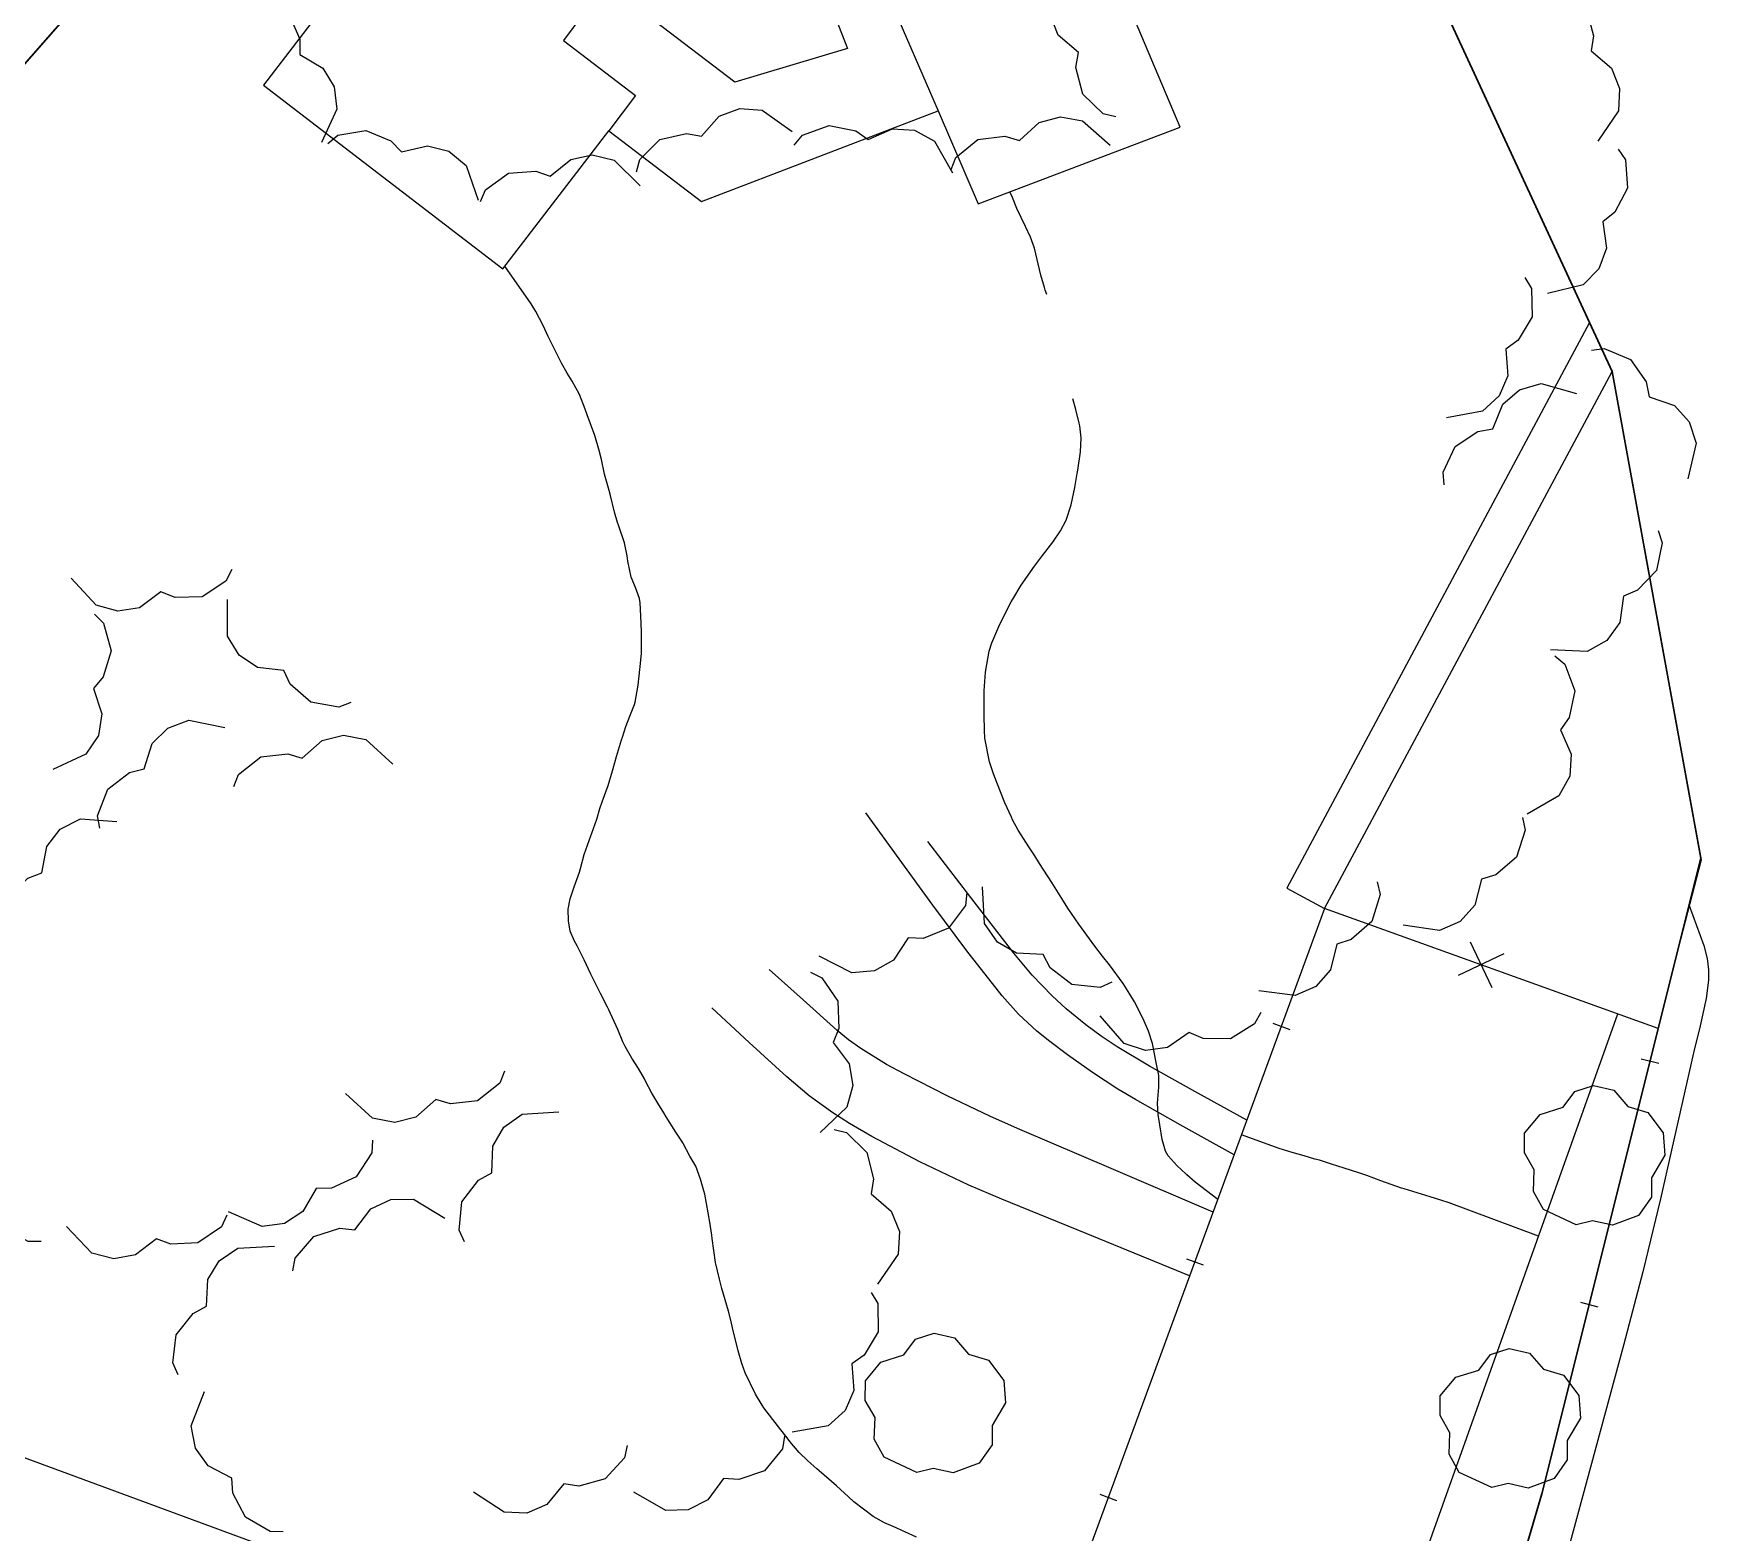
# Model space of a CAD drawing. Extents: x 483350 to 484165, y 4631134 to 4631561.
# Drawn here: x 483857.84 to 483904.56, y 4631340.01 to 4631381.84 of the extents above; entities that cross this region are included whole.
import ezdxf

# ---------------------------------------------------------------- set-up
doc = ezdxf.new("R2010")
doc.units = 0
doc.header["$MEASUREMENT"] = 0
doc.layers.add('1000_corbes', color=35, linetype='Continuous', plot=False)
doc.layers.add('1000_corbes mestres', color=37, linetype='Continuous', plot=False)
doc.layers.add('_POUM POLIGON', color=5, linetype='Continuous', lineweight=30)
for name, color, linetype in [('edificació', 252, 'Continuous'), ('illes', 252, 'Continuous'), ('parcel.les', 252, 'Continuous'), ('topo', 252, 'Continuous'), ('voreres', 252, 'Continuous')]:
    doc.layers.add(name, color=color, linetype=linetype)
doc.layers.add('vegetació_ boscos', color=7, linetype='Continuous', true_color=0x8bb078)
doc.layers.add('vegetació_arbres', color=7, linetype='Continuous', true_color=0x8bb078)

msp = doc.modelspace()

# ---------------------------------------------------------------- linework, layer by layer
at = {"layer": '1000_corbes', "flags": 128}
for points in [[(483874.328, 4631367.629), (483874.156, 4631368.12), (483874.131, 4631368.194), (483874.046, 4631368.483), (483873.922, 4631368.99), (483873.88, 4631369.152), (483873.771, 4631369.54), (483873.684, 4631369.958), (483873.622, 4631370.202), (483873.498, 4631370.623), (483873.285, 4631371.2), (483873.231, 4631371.359), (483873.068, 4631371.766), (483872.862, 4631372.135), (483872.723, 4631372.363), (483872.566, 4631372.644), (483872.303, 4631373.164), (483872.195, 4631373.387), (483872.057, 4631373.695), (483871.85, 4631374.08), (483871.718, 4631374.296), (483870.99, 4631375.349)], [(483874.328, 4631367.629), (483874.156, 4631368.12), (483874.131, 4631368.194), (483874.046, 4631368.483), (483873.922, 4631368.99), (483873.88, 4631369.152), (483873.771, 4631369.54), (483873.684, 4631369.958), (483873.622, 4631370.202), (483873.498, 4631370.623), (483873.285, 4631371.2), (483873.231, 4631371.359), (483873.068, 4631371.766), (483872.862, 4631372.135), (483872.723, 4631372.363), (483872.566, 4631372.644), (483872.303, 4631373.164), (483872.195, 4631373.387), (483872.057, 4631373.695), (483871.85, 4631374.08), (483871.718, 4631374.296), (483870.99, 4631375.349)], [(483882.47, 4631339.887), (483881.815, 4631340.179), (483881.578, 4631340.289), (483881.259, 4631340.464), (483880.719, 4631340.872), (483880.57, 4631341.008), (483880.234, 4631341.314), (483879.759, 4631341.731), (483879.689, 4631341.791), (483879.437, 4631342.018), (483879.197, 4631342.251), (483878.94, 4631342.557), (483878.893, 4631342.618), (483878.621, 4631342.962), (483878.214, 4631343.493), (483878.163, 4631343.566), (483877.977, 4631343.873), (483877.694, 4631344.47), (483877.601, 4631344.734), (483877.495, 4631345.083), (483877.338, 4631345.722), (483877.296, 4631345.902), (483877.222, 4631346.194), (483877.041, 4631346.821), (483876.972, 4631347.085), (483876.866, 4631347.544), (483876.772, 4631348.22), (483876.759, 4631348.313), (483876.707, 4631348.677), (483876.561, 4631349.459), (483876.538, 4631349.545), (483876.446, 4631349.878), (483876.312, 4631350.238), (483876.151, 4631350.513), (483875.954, 4631350.886), (483875.926, 4631350.936), (483875.761, 4631351.189), (483875.486, 4631351.609), (483875.419, 4631351.721), (483875.254, 4631351.995), (483875.09, 4631352.276), (483874.915, 4631352.611), (483874.88, 4631352.677), (483874.719, 4631352.964), (483874.529, 4631353.254), (483874.339, 4631353.579), (483874.274, 4631353.707), (483874.136, 4631354.05), (483873.887, 4631354.602), (483873.854, 4631354.672), (483873.655, 4631355.058), (483873.424, 4631355.522), (483873.389, 4631355.591), (483873.196, 4631355.991), (483873.001, 4631356.382), (483872.934, 4631356.514), (483872.808, 4631356.795), (483872.767, 4631357.085), (483872.753, 4631357.404), (483872.81, 4631357.697), (483872.924, 4631358.031), (483873.073, 4631358.441), (483873.096, 4631358.538), (483873.198, 4631358.936), (483873.386, 4631359.455), (483873.417, 4631359.531), (483873.555, 4631359.917), (483873.641, 4631360.216), (483873.701, 4631360.405), (483873.869, 4631360.859), (483873.991, 4631361.266), (483874.01, 4631361.335), (483874.105, 4631361.667), (483874.242, 4631362.136), (483874.268, 4631362.206), (483874.365, 4631362.5), (483874.47, 4631362.793), (483874.601, 4631363.12), (483874.623, 4631363.187), (483874.707, 4631363.657), (483874.748, 4631364.091), (483874.758, 4631364.165), (483874.799, 4631364.551), (483874.802, 4631365.081), (483874.8, 4631365.153), (483874.777, 4631365.596), (483874.758, 4631365.955), (483874.739, 4631366.08), (483874.631, 4631366.385), (483874.514, 4631366.673), (483874.415, 4631367.12), (483874.402, 4631367.266), (483874.328, 4631367.629)], [(483882.47, 4631339.887), (483881.815, 4631340.179), (483881.578, 4631340.289), (483881.259, 4631340.464), (483880.719, 4631340.872), (483880.57, 4631341.008), (483880.234, 4631341.314), (483879.759, 4631341.731), (483879.689, 4631341.791), (483879.437, 4631342.018), (483879.197, 4631342.251), (483878.94, 4631342.557), (483878.893, 4631342.618), (483878.621, 4631342.962), (483878.214, 4631343.493), (483878.163, 4631343.566), (483877.977, 4631343.873), (483877.694, 4631344.47), (483877.601, 4631344.734), (483877.495, 4631345.083), (483877.338, 4631345.722), (483877.296, 4631345.902), (483877.222, 4631346.194), (483877.041, 4631346.821), (483876.972, 4631347.085), (483876.866, 4631347.544), (483876.772, 4631348.22), (483876.759, 4631348.313), (483876.707, 4631348.677), (483876.561, 4631349.459), (483876.538, 4631349.545), (483876.446, 4631349.878), (483876.312, 4631350.238), (483876.151, 4631350.513), (483875.954, 4631350.886), (483875.926, 4631350.936), (483875.761, 4631351.189), (483875.486, 4631351.609), (483875.419, 4631351.721), (483875.254, 4631351.995), (483875.09, 4631352.276), (483874.915, 4631352.611), (483874.88, 4631352.677), (483874.719, 4631352.964), (483874.529, 4631353.254), (483874.339, 4631353.579), (483874.274, 4631353.707), (483874.136, 4631354.05), (483873.887, 4631354.602), (483873.854, 4631354.672), (483873.655, 4631355.058), (483873.424, 4631355.522), (483873.389, 4631355.591), (483873.196, 4631355.991), (483873.001, 4631356.382), (483872.934, 4631356.514), (483872.808, 4631356.795), (483872.767, 4631357.085), (483872.753, 4631357.404), (483872.81, 4631357.697), (483872.924, 4631358.031), (483873.073, 4631358.441), (483873.096, 4631358.538), (483873.198, 4631358.936), (483873.386, 4631359.455), (483873.417, 4631359.531), (483873.555, 4631359.917), (483873.641, 4631360.216), (483873.701, 4631360.405), (483873.869, 4631360.859), (483873.991, 4631361.266), (483874.01, 4631361.335), (483874.105, 4631361.667), (483874.242, 4631362.136), (483874.268, 4631362.206), (483874.365, 4631362.5), (483874.47, 4631362.793), (483874.601, 4631363.12), (483874.623, 4631363.187), (483874.707, 4631363.657), (483874.748, 4631364.091), (483874.758, 4631364.165), (483874.799, 4631364.551), (483874.802, 4631365.081), (483874.8, 4631365.153), (483874.777, 4631365.596), (483874.758, 4631365.955), (483874.739, 4631366.08), (483874.631, 4631366.385), (483874.514, 4631366.673), (483874.415, 4631367.12), (483874.402, 4631367.266), (483874.328, 4631367.629)]]:
    msp.add_lwpolyline(points, dxfattribs=at)
at = {"layer": '1000_corbes mestres', "flags": 128}
for points in [[(483886.101, 4631374.554), (483886.062, 4631374.674), (483886.036, 4631374.757), (483885.938, 4631375.098), (483885.761, 4631375.855), (483885.65, 4631376.157), (483885.511, 4631376.454), (483885.265, 4631376.958), (483885.148, 4631377.268), (483885.077, 4631377.426)], [(483886.101, 4631374.554), (483886.062, 4631374.674), (483886.036, 4631374.757), (483885.938, 4631375.098), (483885.761, 4631375.855), (483885.65, 4631376.157), (483885.511, 4631376.454), (483885.265, 4631376.958), (483885.148, 4631377.268), (483885.077, 4631377.426)], [(483890.871, 4631349.308), (483890.239, 4631349.789), (483890.012, 4631349.994), (483889.979, 4631350.023), (483889.737, 4631350.241), (483889.485, 4631350.527), (483889.418, 4631350.658), (483889.32, 4631350.977), (483889.252, 4631351.386), (483889.206, 4631351.678), (483889.192, 4631351.992), (483889.228, 4631352.438), (483889.224, 4631352.768), (483889.158, 4631353.128), (483889.048, 4631353.655), (483888.941, 4631354.005), (483888.794, 4631354.347), (483888.551, 4631354.819), (483888.422, 4631355.037), (483888.235, 4631355.332), (483887.848, 4631355.858), (483887.66, 4631356.095), (483887.446, 4631356.377), (483887.224, 4631356.681), (483887, 4631356.988), (483886.692, 4631357.437), (483886.519, 4631357.709), (483886.245, 4631358.149), (483885.904, 4631358.679), (483885.773, 4631358.892), (483885.607, 4631359.149), (483885.306, 4631359.608), (483885.151, 4631359.896), (483885.115, 4631359.972), (483884.933, 4631360.374), (483884.707, 4631360.939), (483884.618, 4631361.181), (483884.51, 4631361.518), (483884.373, 4631362.179), (483884.366, 4631362.398), (483884.361, 4631362.817), (483884.353, 4631363.185), (483884.356, 4631363.502), (483884.39, 4631364.018), (483884.499, 4631364.606), (483884.575, 4631364.839), (483884.762, 4631365.295), (483884.956, 4631365.68), (483885.114, 4631365.985), (483885.158, 4631366.061), (483885.391, 4631366.448), (483885.761, 4631366.976), (483885.984, 4631367.271), (483886.276, 4631367.649), (483886.49, 4631367.967), (483886.64, 4631368.257), (483886.786, 4631368.691), (483886.881, 4631369.17), (483886.953, 4631369.561), (483886.97, 4631369.658), (483887.039, 4631370.164), (483887.059, 4631370.56), (483887.022, 4631370.893), (483887.008, 4631370.97), (483886.913, 4631371.349), (483886.827, 4631371.647)], [(483890.871, 4631349.308), (483890.239, 4631349.789), (483890.012, 4631349.994), (483889.979, 4631350.023), (483889.737, 4631350.241), (483889.485, 4631350.527), (483889.418, 4631350.658), (483889.32, 4631350.977), (483889.252, 4631351.386), (483889.206, 4631351.678), (483889.192, 4631351.992), (483889.228, 4631352.438), (483889.224, 4631352.768), (483889.158, 4631353.128), (483889.048, 4631353.655), (483888.941, 4631354.005), (483888.794, 4631354.347), (483888.551, 4631354.819), (483888.422, 4631355.037), (483888.235, 4631355.332), (483887.848, 4631355.858), (483887.66, 4631356.095), (483887.446, 4631356.377), (483887.224, 4631356.681), (483887, 4631356.988), (483886.692, 4631357.437), (483886.519, 4631357.709), (483886.245, 4631358.149), (483885.904, 4631358.679), (483885.773, 4631358.892), (483885.607, 4631359.149), (483885.306, 4631359.608), (483885.151, 4631359.896), (483885.115, 4631359.972), (483884.933, 4631360.374), (483884.707, 4631360.939), (483884.618, 4631361.181), (483884.51, 4631361.518), (483884.373, 4631362.179), (483884.366, 4631362.398), (483884.361, 4631362.817), (483884.353, 4631363.185), (483884.356, 4631363.502), (483884.39, 4631364.018), (483884.499, 4631364.606), (483884.575, 4631364.839), (483884.762, 4631365.295), (483884.956, 4631365.68), (483885.114, 4631365.985), (483885.158, 4631366.061), (483885.391, 4631366.448), (483885.761, 4631366.976), (483885.984, 4631367.271), (483886.276, 4631367.649), (483886.49, 4631367.967), (483886.64, 4631368.257), (483886.786, 4631368.691), (483886.881, 4631369.17), (483886.953, 4631369.561), (483886.97, 4631369.658), (483887.039, 4631370.164), (483887.059, 4631370.56), (483887.022, 4631370.893), (483887.008, 4631370.97), (483886.913, 4631371.349), (483886.827, 4631371.647)], [(483899.818, 4631348.279), (483897.331, 4631349.212), (483897.094, 4631349.29), (483896.792, 4631349.385), (483896.438, 4631349.491), (483896.068, 4631349.6), (483895.999, 4631349.622), (483895.708, 4631349.723), (483895.42, 4631349.831), (483895.027, 4631349.978), (483894.81, 4631350.053), (483894.397, 4631350.18), (483894.046, 4631350.296), (483893.707, 4631350.4), (483893.582, 4631350.434), (483893.279, 4631350.526), (483892.949, 4631350.617), (483892.583, 4631350.731), (483891.532, 4631351.109)], [(483899.818, 4631348.279), (483897.331, 4631349.212), (483897.094, 4631349.29), (483896.792, 4631349.385), (483896.438, 4631349.491), (483896.068, 4631349.6), (483895.999, 4631349.622), (483895.708, 4631349.723), (483895.42, 4631349.831), (483895.027, 4631349.978), (483894.81, 4631350.053), (483894.397, 4631350.18), (483894.046, 4631350.296), (483893.707, 4631350.4), (483893.582, 4631350.434), (483893.279, 4631350.526), (483892.949, 4631350.617), (483892.583, 4631350.731), (483891.532, 4631351.109)]]:
    msp.add_lwpolyline(points, dxfattribs=at)
at = {"layer": '_POUM POLIGON', "linetype": 'Continuous'}
for points in [[(483884.973, 4631408.967), (483901.241, 4631373.773), (483901.872, 4631372.409), (483904.345, 4631358.834), (483899.91, 4631341.091), (483896.775, 4631330.426), (483893.193, 4631319.967), (483888.081, 4631305.602), (483881.651, 4631288.226), (483877.062, 4631275.767), (483871.51, 4631260.727), (483867.313, 4631249.22)], [(483867.313, 4631249.22), (483863.379, 4631252.139), (483841.784, 4631268.162), (483809.516, 4631293.209), (483792.309, 4631305.589), (483794.189, 4631307.999), (483799.734, 4631315.434), (483811.517, 4631328.981), (483811.597, 4631328.913), (483818.452, 4631336.632), (483835.195, 4631355.523), (483840.731, 4631361.782), (483842.787, 4631364.125), (483853.824, 4631376.704), (483864.861, 4631389.282)]]:
    msp.add_lwpolyline(points, dxfattribs=at)
at = {"layer": 'edificació', "flags": 128}
for points in [[(483873.164, 4631392.014), (483864.251, 4631380.397), (483870.931, 4631375.272), (483873.889, 4631379.128), (483876.469, 4631377.149), (483883.069, 4631379.679), (483884.186, 4631377.088), (483889.819, 4631379.227), (483886.666, 4631386.714), (483885.153, 4631390.305), (483881.048, 4631390.89), (483880.472, 4631392.272), (483878.146, 4631392.604), (483877.139, 4631391.454), (483873.164, 4631392.014)], [(483873.164, 4631392.014), (483864.251, 4631380.397), (483870.931, 4631375.272), (483873.889, 4631379.128), (483876.469, 4631377.149), (483883.069, 4631379.679), (483884.186, 4631377.088), (483889.819, 4631379.227), (483886.666, 4631386.714), (483885.153, 4631390.305), (483881.048, 4631390.89), (483880.472, 4631392.272), (483878.146, 4631392.604), (483877.139, 4631391.454), (483873.164, 4631392.014)], [(483875.462, 4631385.463), (483872.62, 4631381.648), (483874.629, 4631380.107), (483873.889, 4631379.128)], [(483875.462, 4631385.463), (483872.62, 4631381.648), (483874.629, 4631380.107), (483873.889, 4631379.128)], [(483881.066, 4631384.698), (483880.974, 4631384.54), (483883.069, 4631379.679)], [(483881.066, 4631384.698), (483880.974, 4631384.54), (483883.069, 4631379.679)], [(483875.177, 4631382.179), (483876.566, 4631383.957), (483879.773, 4631383.403), (483880.548, 4631381.424), (483877.403, 4631380.482), (483875.177, 4631382.179)], [(483875.177, 4631382.179), (483876.566, 4631383.957), (483879.773, 4631383.403), (483880.548, 4631381.424), (483877.403, 4631380.482), (483875.177, 4631382.179)], [(483842.724, 4631336.463), (483842.982, 4631336.364), (483846.581, 4631346.16), (483884.566, 4631332.149)], [(483842.724, 4631336.463), (483842.982, 4631336.364), (483846.581, 4631346.16), (483884.566, 4631332.149)]]:
    msp.add_lwpolyline(points, dxfattribs=at)
at = {"layer": 'illes', "flags": 128}
msp.add_lwpolyline([(483842.568, 4631267.58), (483863.379, 4631252.139), (483867.313, 4631249.22), (483871.51, 4631260.727), (483877.062, 4631275.767), (483881.651, 4631288.226), (483888.081, 4631305.602), (483893.193, 4631319.967), (483896.775, 4631330.426), (483899.91, 4631341.091), (483903.777, 4631356.563), (483904.354, 4631358.782), (483901.872, 4631372.409), (483884.973, 4631408.967), (483881.889, 4631409.406), (483866.665, 4631391.414), (483864.861, 4631389.282), (483842.787, 4631364.125)], dxfattribs=at)
msp.add_lwpolyline([(483842.568, 4631267.58), (483863.379, 4631252.139), (483867.313, 4631249.22), (483871.51, 4631260.727), (483877.062, 4631275.767), (483881.651, 4631288.226), (483888.081, 4631305.602), (483893.193, 4631319.967), (483896.775, 4631330.426), (483899.91, 4631341.091), (483903.777, 4631356.563), (483904.354, 4631358.782), (483901.872, 4631372.409), (483884.973, 4631408.967), (483881.889, 4631409.406), (483866.665, 4631391.414), (483864.861, 4631389.282), (483842.787, 4631364.125)], dxfattribs=at)
at = {"layer": 'parcel.les', "flags": 128}
for points in [[(483901.872, 4631372.409), (483884.973, 4631408.967), (483881.889, 4631409.406), (483866.665, 4631391.414)], [(483901.872, 4631372.409), (483884.973, 4631408.967), (483881.889, 4631409.406), (483866.665, 4631391.414)], [(483866.665, 4631391.414), (483864.861, 4631389.282), (483842.787, 4631364.125)], [(483866.665, 4631391.414), (483864.861, 4631389.282), (483842.787, 4631364.125)], [(483901.241, 4631373.773), (483892.796, 4631357.991), (483893.853, 4631357.425)], [(483901.241, 4631373.773), (483892.796, 4631357.991), (483893.853, 4631357.425)], [(483893.853, 4631357.425), (483884.566, 4631332.149)], [(483893.853, 4631357.425), (483884.566, 4631332.149)], [(483903.777, 4631356.563), (483899.91, 4631341.091), (483896.775, 4631330.426), (483893.193, 4631319.967), (483888.081, 4631305.602), (483881.651, 4631288.226), (483877.062, 4631275.767), (483871.51, 4631260.727), (483867.313, 4631249.22), (483863.379, 4631252.139)], [(483903.777, 4631356.563), (483899.91, 4631341.091), (483896.775, 4631330.426), (483893.193, 4631319.967), (483888.081, 4631305.602), (483881.651, 4631288.226), (483877.062, 4631275.767), (483871.51, 4631260.727), (483867.313, 4631249.22), (483863.379, 4631252.139)], [(483866.512, 4631257.407), (483874.013, 4631277.703), (483883.726, 4631304.08), (483893.611, 4631330.846), (483902.028, 4631354.486)], [(483866.512, 4631257.407), (483874.013, 4631277.703), (483883.726, 4631304.08), (483893.611, 4631330.846), (483902.028, 4631354.486)], [(483892.411, 4631354.226), (483892.881, 4631354.054)], [(483892.411, 4631354.226), (483892.881, 4631354.054)], [(483902.686, 4631353.228), (483903.171, 4631353.107)], [(483902.686, 4631353.228), (483903.171, 4631353.107)], [(483889.997, 4631347.655), (483890.466, 4631347.483)], [(483889.997, 4631347.655), (483890.466, 4631347.483)], [(483900.988, 4631346.437), (483901.474, 4631346.316)], [(483900.988, 4631346.437), (483901.474, 4631346.316)], [(483887.583, 4631341.085), (483888.052, 4631340.912)], [(483887.583, 4631341.085), (483888.052, 4631340.912)]]:
    msp.add_lwpolyline(points, dxfattribs=at)
at = {"layer": 'topo', "flags": 128}
for points in [[(483903.156, 4631354.08), (483893.853, 4631357.425)], [(483903.156, 4631354.08), (483893.853, 4631357.425)], [(483898.855, 4631356.158), (483897.576, 4631355.555)], [(483898.855, 4631356.158), (483897.576, 4631355.555)], [(483897.914, 4631356.496), (483898.517, 4631355.217)], [(483897.914, 4631356.496), (483898.517, 4631355.217)]]:
    msp.add_lwpolyline(points, dxfattribs=at)
at = {"layer": 'vegetació_ boscos', "flags": 128}
for points in [[(483888.026, 4631379.518), (483887.677, 4631379.603), (483887.106, 4631380.152), (483886.918, 4631380.889), (483886.987, 4631381.307), (483886.422, 4631381.791), (483886.194, 4631382.359), (483886.226, 4631382.988), (483886.805, 4631383.831)], [(483888.026, 4631379.518), (483887.677, 4631379.603), (483887.106, 4631380.152), (483886.918, 4631380.889), (483886.987, 4631381.307), (483886.422, 4631381.791), (483886.194, 4631382.359), (483886.226, 4631382.988), (483886.805, 4631383.831)], [(483863.948, 4631382.846), (483864.305, 4631382.821), (483864.96, 4631382.376), (483865.269, 4631381.681), (483865.272, 4631381.257), (483865.91, 4631380.874), (483866.229, 4631380.353), (483866.303, 4631379.728), (483865.875, 4631378.8)], [(483863.948, 4631382.846), (483864.305, 4631382.821), (483864.96, 4631382.376), (483865.269, 4631381.681), (483865.272, 4631381.257), (483865.91, 4631380.874), (483866.229, 4631380.353), (483866.303, 4631379.728), (483865.875, 4631378.8)], [(483900.238, 4631383.143), (483900.587, 4631383.06), (483901.16, 4631382.513), (483901.351, 4631381.777), (483901.284, 4631381.358), (483901.851, 4631380.876), (483902.081, 4631380.309), (483902.051, 4631379.681), (483901.476, 4631378.835)], [(483900.238, 4631383.143), (483900.587, 4631383.06), (483901.16, 4631382.513), (483901.351, 4631381.777), (483901.284, 4631381.358), (483901.851, 4631380.876), (483902.081, 4631380.309), (483902.051, 4631379.681), (483901.476, 4631378.835)], [(483874.659, 4631377.977), (483874.751, 4631378.323), (483875.312, 4631378.882), (483876.053, 4631379.054), (483876.47, 4631378.976), (483876.966, 4631379.53), (483877.539, 4631379.745), (483878.166, 4631379.699), (483878.997, 4631379.103)], [(483874.659, 4631377.977), (483874.751, 4631378.323), (483875.312, 4631378.882), (483876.053, 4631379.054), (483876.47, 4631378.976), (483876.966, 4631379.53), (483877.539, 4631379.745), (483878.166, 4631379.699), (483878.997, 4631379.103)], [(483883.438, 4631378.045), (483883.565, 4631378.38), (483884.18, 4631378.879), (483884.935, 4631378.974), (483885.341, 4631378.855), (483885.892, 4631379.356), (483886.483, 4631379.511), (483887.103, 4631379.401), (483887.868, 4631378.723)], [(483883.438, 4631378.045), (483883.565, 4631378.38), (483884.18, 4631378.879), (483884.935, 4631378.974), (483885.341, 4631378.855), (483885.892, 4631379.356), (483886.483, 4631379.511), (483887.103, 4631379.401), (483887.868, 4631378.723)], [(483866.051, 4631378.77), (483866.325, 4631379), (483867.107, 4631379.132), (483867.811, 4631378.845), (483868.106, 4631378.541), (483868.832, 4631378.708), (483869.423, 4631378.553), (483869.91, 4631378.153), (483870.244, 4631377.187)], [(483866.051, 4631378.77), (483866.325, 4631379), (483867.107, 4631379.132), (483867.811, 4631378.845), (483868.106, 4631378.541), (483868.832, 4631378.708), (483869.423, 4631378.553), (483869.91, 4631378.153), (483870.244, 4631377.187)], [(483879.06, 4631378.723), (483879.287, 4631379), (483880.03, 4631379.276), (483880.775, 4631379.126), (483881.123, 4631378.882), (483881.804, 4631379.181), (483882.414, 4631379.139), (483882.967, 4631378.838), (483883.475, 4631377.951)], [(483879.06, 4631378.723), (483879.287, 4631379), (483880.03, 4631379.276), (483880.775, 4631379.126), (483881.123, 4631378.882), (483881.804, 4631379.181), (483882.414, 4631379.139), (483882.967, 4631378.838), (483883.475, 4631377.951)], [(483902.04, 4631378.613), (483902.243, 4631378.317), (483902.301, 4631377.527), (483901.948, 4631376.854), (483901.617, 4631376.588), (483901.714, 4631375.85), (483901.504, 4631375.276), (483901.06, 4631374.83), (483900.067, 4631374.589)], [(483902.04, 4631378.613), (483902.243, 4631378.317), (483902.301, 4631377.527), (483901.948, 4631376.854), (483901.617, 4631376.588), (483901.714, 4631375.85), (483901.504, 4631375.276), (483901.06, 4631374.83), (483900.067, 4631374.589)], [(483870.304, 4631377.151), (483870.448, 4631377.479), (483871.09, 4631377.944), (483871.848, 4631377.999), (483872.248, 4631377.857), (483872.824, 4631378.328), (483873.423, 4631378.452), (483874.036, 4631378.309), (483874.764, 4631377.591)], [(483870.304, 4631377.151), (483870.448, 4631377.479), (483871.09, 4631377.944), (483871.848, 4631377.999), (483872.248, 4631377.857), (483872.824, 4631378.328), (483873.423, 4631378.452), (483874.036, 4631378.309), (483874.764, 4631377.591)], [(483899.435, 4631375.033), (483899.622, 4631374.727), (483899.637, 4631373.935), (483899.249, 4631373.281), (483898.905, 4631373.033), (483898.962, 4631372.291), (483898.721, 4631371.729), (483898.254, 4631371.307), (483897.249, 4631371.12)], [(483899.435, 4631375.033), (483899.622, 4631374.727), (483899.637, 4631373.935), (483899.249, 4631373.281), (483898.905, 4631373.033), (483898.962, 4631372.291), (483898.721, 4631371.729), (483898.254, 4631371.307), (483897.249, 4631371.12)], [(483901.296, 4631373.002), (483901.651, 4631373.048), (483902.381, 4631372.741), (483902.821, 4631372.12), (483902.907, 4631371.705), (483903.609, 4631371.456), (483904.025, 4631371.008), (483904.22, 4631370.41), (483903.983, 4631369.415)], [(483901.296, 4631373.002), (483901.651, 4631373.048), (483902.381, 4631372.741), (483902.821, 4631372.12), (483902.907, 4631371.705), (483903.609, 4631371.456), (483904.025, 4631371.008), (483904.22, 4631370.41), (483903.983, 4631369.415)], [(483897.19, 4631369.244), (483897.157, 4631369.601), (483897.491, 4631370.319), (483898.127, 4631370.735), (483898.545, 4631370.806), (483898.821, 4631371.498), (483899.284, 4631371.897), (483899.889, 4631372.07), (483900.874, 4631371.796)], [(483897.19, 4631369.244), (483897.157, 4631369.601), (483897.491, 4631370.319), (483898.127, 4631370.735), (483898.545, 4631370.806), (483898.821, 4631371.498), (483899.284, 4631371.897), (483899.889, 4631372.07), (483900.874, 4631371.796)], [(483903.152, 4631367.972), (483903.266, 4631367.632), (483903.106, 4631366.856), (483902.583, 4631366.304), (483902.193, 4631366.139), (483902.084, 4631365.403), (483901.725, 4631364.908), (483901.177, 4631364.6), (483900.155, 4631364.639)], [(483903.152, 4631367.972), (483903.266, 4631367.632), (483903.106, 4631366.856), (483902.583, 4631366.304), (483902.193, 4631366.139), (483902.084, 4631365.403), (483901.725, 4631364.908), (483901.177, 4631364.6), (483900.155, 4631364.639)], [(483863.369, 4631366.881), (483863.209, 4631366.56), (483862.548, 4631366.124), (483861.788, 4631366.104), (483861.395, 4631366.263), (483860.797, 4631365.819), (483860.194, 4631365.723), (483859.588, 4631365.893), (483858.893, 4631366.643)], [(483863.369, 4631366.881), (483863.209, 4631366.56), (483862.548, 4631366.124), (483861.788, 4631366.104), (483861.395, 4631366.263), (483860.797, 4631365.819), (483860.194, 4631365.723), (483859.588, 4631365.893), (483858.893, 4631366.643)], [(483866.689, 4631363.173), (483866.354, 4631363.047), (483865.573, 4631363.179), (483865.003, 4631363.682), (483864.824, 4631364.067), (483864.084, 4631364.149), (483863.576, 4631364.49), (483863.249, 4631365.027), (483863.252, 4631366.05)], [(483866.689, 4631363.173), (483866.354, 4631363.047), (483865.573, 4631363.179), (483865.003, 4631363.682), (483864.824, 4631364.067), (483864.084, 4631364.149), (483863.576, 4631364.49), (483863.249, 4631365.027), (483863.252, 4631366.05)], [(483859.538, 4631365.635), (483859.793, 4631365.384), (483860.002, 4631364.619), (483859.786, 4631363.891), (483859.513, 4631363.566), (483859.75, 4631362.861), (483859.654, 4631362.257), (483859.304, 4631361.734), (483858.376, 4631361.306)], [(483859.538, 4631365.635), (483859.793, 4631365.384), (483860.002, 4631364.619), (483859.786, 4631363.891), (483859.513, 4631363.566), (483859.75, 4631362.861), (483859.654, 4631362.257), (483859.304, 4631361.734), (483858.376, 4631361.306)], [(483900.278, 4631364.473), (483900.555, 4631364.246), (483900.83, 4631363.502), (483900.678, 4631362.758), (483900.434, 4631362.411), (483900.731, 4631361.729), (483900.689, 4631361.119), (483900.386, 4631360.567), (483899.498, 4631360.06)], [(483900.278, 4631364.473), (483900.555, 4631364.246), (483900.83, 4631363.502), (483900.678, 4631362.758), (483900.434, 4631362.411), (483900.731, 4631361.729), (483900.689, 4631361.119), (483900.386, 4631360.567), (483899.498, 4631360.06)], [(483859.689, 4631359.663), (483859.63, 4631360.016), (483859.911, 4631360.757), (483860.515, 4631361.218), (483860.927, 4631361.32), (483861.151, 4631362.03), (483861.584, 4631362.461), (483862.175, 4631362.678), (483863.177, 4631362.477)], [(483859.689, 4631359.663), (483859.63, 4631360.016), (483859.911, 4631360.757), (483860.515, 4631361.218), (483860.927, 4631361.32), (483861.151, 4631362.03), (483861.584, 4631362.461), (483862.175, 4631362.678), (483863.177, 4631362.477)], [(483863.424, 4631360.833), (483863.555, 4631361.167), (483864.177, 4631361.658), (483864.932, 4631361.744), (483865.338, 4631361.619), (483865.894, 4631362.113), (483866.487, 4631362.261), (483867.106, 4631362.144), (483867.863, 4631361.456)], [(483863.424, 4631360.833), (483863.555, 4631361.167), (483864.177, 4631361.658), (483864.932, 4631361.744), (483865.338, 4631361.619), (483865.894, 4631362.113), (483866.487, 4631362.261), (483867.106, 4631362.144), (483867.863, 4631361.456)], [(483857.052, 4631356.626), (483856.95, 4631356.97), (483857.137, 4631357.74), (483857.68, 4631358.272), (483858.076, 4631358.423), (483858.211, 4631359.155), (483858.587, 4631359.637), (483859.147, 4631359.925), (483860.166, 4631359.85)], [(483857.052, 4631356.626), (483856.95, 4631356.97), (483857.137, 4631357.74), (483857.68, 4631358.272), (483858.076, 4631358.423), (483858.211, 4631359.155), (483858.587, 4631359.637), (483859.147, 4631359.925), (483860.166, 4631359.85)], [(483899.369, 4631359.965), (483899.448, 4631359.616), (483899.209, 4631358.86), (483898.632, 4631358.365), (483898.227, 4631358.241), (483898.043, 4631357.52), (483897.635, 4631357.064), (483897.058, 4631356.814), (483896.046, 4631356.958)], [(483899.369, 4631359.965), (483899.448, 4631359.616), (483899.209, 4631358.86), (483898.632, 4631358.365), (483898.227, 4631358.241), (483898.043, 4631357.52), (483897.635, 4631357.064), (483897.058, 4631356.814), (483896.046, 4631356.958)], [(483887.917, 4631355.369), (483887.59, 4631355.222), (483886.802, 4631355.306), (483886.202, 4631355.773), (483885.999, 4631356.145), (483885.256, 4631356.181), (483884.728, 4631356.49), (483884.368, 4631357.006), (483884.308, 4631358.027)], [(483887.917, 4631355.369), (483887.59, 4631355.222), (483886.802, 4631355.306), (483886.202, 4631355.773), (483885.999, 4631356.145), (483885.256, 4631356.181), (483884.728, 4631356.49), (483884.368, 4631357.006), (483884.308, 4631358.027)], [(483895.318, 4631358.166), (483895.4, 4631357.818), (483895.167, 4631357.06), (483894.594, 4631356.56), (483894.19, 4631356.433), (483894.013, 4631355.71), (483893.609, 4631355.251), (483893.033, 4631354.996), (483892.02, 4631355.132)], [(483895.318, 4631358.166), (483895.4, 4631357.818), (483895.167, 4631357.06), (483894.594, 4631356.56), (483894.19, 4631356.433), (483894.013, 4631355.71), (483893.609, 4631355.251), (483893.033, 4631354.996), (483892.02, 4631355.132)], [(483883.872, 4631357.869), (483883.834, 4631357.512), (483883.364, 4631356.875), (483882.658, 4631356.592), (483882.234, 4631356.606), (483881.828, 4631355.982), (483881.294, 4631355.683), (483880.667, 4631355.633), (483879.756, 4631356.096)], [(483883.872, 4631357.869), (483883.834, 4631357.512), (483883.364, 4631356.875), (483882.658, 4631356.592), (483882.234, 4631356.606), (483881.828, 4631355.982), (483881.294, 4631355.683), (483880.667, 4631355.633), (483879.756, 4631356.096)], [(483879.511, 4631355.652), (483879.833, 4631355.495), (483880.273, 4631354.837), (483880.299, 4631354.077), (483880.142, 4631353.683), (483880.59, 4631353.088), (483880.691, 4631352.485), (483880.525, 4631351.878), (483879.779, 4631351.178)], [(483879.511, 4631355.652), (483879.833, 4631355.495), (483880.273, 4631354.837), (483880.299, 4631354.077), (483880.142, 4631353.683), (483880.59, 4631353.088), (483880.691, 4631352.485), (483880.525, 4631351.878), (483879.779, 4631351.178)], [(483892.071, 4631354.522), (483891.901, 4631354.207), (483891.226, 4631353.793), (483890.465, 4631353.797), (483890.078, 4631353.969), (483889.467, 4631353.544), (483888.86, 4631353.467), (483888.26, 4631353.657), (483887.59, 4631354.429)], [(483892.071, 4631354.522), (483891.901, 4631354.207), (483891.226, 4631353.793), (483890.465, 4631353.797), (483890.078, 4631353.969), (483889.467, 4631353.544), (483888.86, 4631353.467), (483888.26, 4631353.657), (483887.59, 4631354.429)], [(483870.977, 4631352.888), (483870.847, 4631352.554), (483870.225, 4631352.063), (483869.47, 4631351.976), (483869.065, 4631352.101), (483868.508, 4631351.606), (483867.915, 4631351.458), (483867.297, 4631351.575), (483866.539, 4631352.262)], [(483870.977, 4631352.888), (483870.847, 4631352.554), (483870.225, 4631352.063), (483869.47, 4631351.976), (483869.065, 4631352.101), (483868.508, 4631351.606), (483867.915, 4631351.458), (483867.297, 4631351.575), (483866.539, 4631352.262)], [(483858.05, 4631348.139), (483857.692, 4631348.13), (483856.998, 4631348.513), (483856.626, 4631349.176), (483856.584, 4631349.598), (483855.913, 4631349.92), (483855.547, 4631350.41), (483855.415, 4631351.025), (483855.756, 4631351.989)], [(483858.05, 4631348.139), (483857.692, 4631348.13), (483856.998, 4631348.513), (483856.626, 4631349.176), (483856.584, 4631349.598), (483855.913, 4631349.92), (483855.547, 4631350.41), (483855.415, 4631351.025), (483855.756, 4631351.989)], [(483869.861, 4631348.127), (483869.711, 4631348.453), (483869.789, 4631349.242), (483870.251, 4631349.845), (483870.623, 4631350.05), (483870.653, 4631350.794), (483870.958, 4631351.324), (483871.471, 4631351.688), (483872.492, 4631351.756)], [(483869.861, 4631348.127), (483869.711, 4631348.453), (483869.789, 4631349.242), (483870.251, 4631349.845), (483870.623, 4631350.05), (483870.653, 4631350.794), (483870.958, 4631351.324), (483871.471, 4631351.688), (483872.492, 4631351.756)], [(483867.292, 4631350.964), (483867.274, 4631350.606), (483866.84, 4631349.943), (483866.151, 4631349.622), (483865.727, 4631349.612), (483865.356, 4631348.967), (483864.84, 4631348.638), (483864.217, 4631348.553), (483863.281, 4631348.964)], [(483867.292, 4631350.964), (483867.274, 4631350.606), (483866.84, 4631349.943), (483866.151, 4631349.622), (483865.727, 4631349.612), (483865.356, 4631348.967), (483864.84, 4631348.638), (483864.217, 4631348.553), (483863.281, 4631348.964)], [(483880.169, 4631351.259), (483880.517, 4631351.173), (483881.087, 4631350.622), (483881.272, 4631349.885), (483881.202, 4631349.467), (483881.766, 4631348.981), (483881.991, 4631348.412), (483881.957, 4631347.784), (483881.377, 4631346.942)], [(483880.169, 4631351.259), (483880.517, 4631351.173), (483881.087, 4631350.622), (483881.272, 4631349.885), (483881.202, 4631349.467), (483881.766, 4631348.981), (483881.991, 4631348.412), (483881.957, 4631347.784), (483881.377, 4631346.942)], [(483865.077, 4631347.317), (483865.14, 4631347.669), (483865.655, 4631348.271), (483866.38, 4631348.502), (483866.802, 4631348.458), (483867.252, 4631349.05), (483867.805, 4631349.31), (483868.435, 4631349.315), (483869.31, 4631348.787)], [(483865.077, 4631347.317), (483865.14, 4631347.669), (483865.655, 4631348.271), (483866.38, 4631348.502), (483866.802, 4631348.458), (483867.252, 4631349.05), (483867.805, 4631349.31), (483868.435, 4631349.315), (483869.31, 4631348.787)], [(483863.234, 4631348.865), (483863.081, 4631348.541), (483862.427, 4631348.094), (483861.667, 4631348.061), (483861.271, 4631348.213), (483860.682, 4631347.758), (483860.08, 4631347.652), (483859.471, 4631347.811), (483858.764, 4631348.549)], [(483863.234, 4631348.865), (483863.081, 4631348.541), (483862.427, 4631348.094), (483861.667, 4631348.061), (483861.271, 4631348.213), (483860.682, 4631347.758), (483860.08, 4631347.652), (483859.471, 4631347.811), (483858.764, 4631348.549)], [(483861.871, 4631344.417), (483861.727, 4631344.745), (483861.818, 4631345.532), (483862.29, 4631346.128), (483862.665, 4631346.327), (483862.707, 4631347.07), (483863.021, 4631347.595), (483863.541, 4631347.95), (483864.562, 4631348.001)], [(483861.871, 4631344.417), (483861.727, 4631344.745), (483861.818, 4631345.532), (483862.29, 4631346.128), (483862.665, 4631346.327), (483862.707, 4631347.07), (483863.021, 4631347.595), (483863.541, 4631347.95), (483864.562, 4631348.001)], [(483881.208, 4631346.714), (483881.392, 4631346.407), (483881.404, 4631345.615), (483881.012, 4631344.964), (483880.666, 4631344.718), (483880.72, 4631343.975), (483880.476, 4631343.415), (483880.007, 4631342.995), (483879.001, 4631342.813)], [(483881.208, 4631346.714), (483881.392, 4631346.407), (483881.404, 4631345.615), (483881.012, 4631344.964), (483880.666, 4631344.718), (483880.72, 4631343.975), (483880.476, 4631343.415), (483880.007, 4631342.995), (483879.001, 4631342.813)], [(483864.8, 4631340.038), (483864.441, 4631340.039), (483863.758, 4631340.439), (483863.403, 4631341.112), (483863.372, 4631341.535), (483862.709, 4631341.874), (483862.356, 4631342.372), (483862.24, 4631342.991), (483862.606, 4631343.946)], [(483864.8, 4631340.038), (483864.441, 4631340.039), (483863.758, 4631340.439), (483863.403, 4631341.112), (483863.372, 4631341.535), (483862.709, 4631341.874), (483862.356, 4631342.372), (483862.24, 4631342.991), (483862.606, 4631343.946)], [(483878.79, 4631342.701), (483878.734, 4631342.347), (483878.231, 4631341.734), (483877.512, 4631341.489), (483877.089, 4631341.524), (483876.651, 4631340.922), (483876.103, 4631340.651), (483875.474, 4631340.633), (483874.588, 4631341.143)], [(483878.79, 4631342.701), (483878.734, 4631342.347), (483878.231, 4631341.734), (483877.512, 4631341.489), (483877.089, 4631341.524), (483876.651, 4631340.922), (483876.103, 4631340.651), (483875.474, 4631340.633), (483874.588, 4631341.143)], [(483874.403, 4631342.445), (483874.325, 4631342.095), (483873.787, 4631341.513), (483873.055, 4631341.311), (483872.635, 4631341.371), (483872.162, 4631340.796), (483871.599, 4631340.558), (483870.97, 4631340.578), (483870.115, 4631341.139)], [(483874.403, 4631342.445), (483874.325, 4631342.095), (483873.787, 4631341.513), (483873.055, 4631341.311), (483872.635, 4631341.371), (483872.162, 4631340.796), (483871.599, 4631340.558), (483870.97, 4631340.578), (483870.115, 4631341.139)]]:
    msp.add_lwpolyline(points, dxfattribs=at)
at = {"layer": 'vegetació_arbres', "flags": 128}
for points in [[(483900.868, 4631348.602), (483899.96, 4631349.026), (483899.678, 4631349.534), (483899.7, 4631350.132), (483899.424, 4631350.612), (483899.432, 4631351.16), (483899.864, 4631351.682), (483900.504, 4631351.88), (483900.832, 4631352.32), (483901.348, 4631352.486), (483901.916, 4631352.356), (483902.308, 4631351.902), (483902.87, 4631351.736), (483903.296, 4631351.168), (483903.344, 4631350.542), (483902.968, 4631349.912), (483902.968, 4631349.376), (483902.604, 4631348.856), (483901.88, 4631348.588), (483901.326, 4631348.712), (483900.868, 4631348.602)], [(483900.868, 4631348.602), (483899.96, 4631349.026), (483899.678, 4631349.534), (483899.7, 4631350.132), (483899.424, 4631350.612), (483899.432, 4631351.16), (483899.864, 4631351.682), (483900.504, 4631351.88), (483900.832, 4631352.32), (483901.348, 4631352.486), (483901.916, 4631352.356), (483902.308, 4631351.902), (483902.87, 4631351.736), (483903.296, 4631351.168), (483903.344, 4631350.542), (483902.968, 4631349.912), (483902.968, 4631349.376), (483902.604, 4631348.856), (483901.88, 4631348.588), (483901.326, 4631348.712), (483900.868, 4631348.602)], [(483882.48, 4631341.691), (483881.572, 4631342.115), (483881.29, 4631342.623), (483881.312, 4631343.221), (483881.036, 4631343.701), (483881.044, 4631344.249), (483881.476, 4631344.771), (483882.116, 4631344.969), (483882.444, 4631345.409), (483882.96, 4631345.575), (483883.528, 4631345.445), (483883.92, 4631344.991), (483884.482, 4631344.825), (483884.908, 4631344.257), (483884.956, 4631343.631), (483884.58, 4631343.001), (483884.58, 4631342.465), (483884.216, 4631341.945), (483883.492, 4631341.677), (483882.938, 4631341.801), (483882.48, 4631341.691)], [(483882.48, 4631341.691), (483881.572, 4631342.115), (483881.29, 4631342.623), (483881.312, 4631343.221), (483881.036, 4631343.701), (483881.044, 4631344.249), (483881.476, 4631344.771), (483882.116, 4631344.969), (483882.444, 4631345.409), (483882.96, 4631345.575), (483883.528, 4631345.445), (483883.92, 4631344.991), (483884.482, 4631344.825), (483884.908, 4631344.257), (483884.956, 4631343.631), (483884.58, 4631343.001), (483884.58, 4631342.465), (483884.216, 4631341.945), (483883.492, 4631341.677), (483882.938, 4631341.801), (483882.48, 4631341.691)], [(483898.516, 4631341.268), (483897.608, 4631341.692), (483897.326, 4631342.2), (483897.348, 4631342.798), (483897.072, 4631343.278), (483897.08, 4631343.826), (483897.512, 4631344.348), (483898.152, 4631344.546), (483898.48, 4631344.986), (483898.996, 4631345.152), (483899.564, 4631345.022), (483899.956, 4631344.568), (483900.518, 4631344.402), (483900.944, 4631343.834), (483900.992, 4631343.208), (483900.616, 4631342.578), (483900.616, 4631342.042), (483900.252, 4631341.522), (483899.528, 4631341.254), (483898.974, 4631341.378), (483898.516, 4631341.268)], [(483898.516, 4631341.268), (483897.608, 4631341.692), (483897.326, 4631342.2), (483897.348, 4631342.798), (483897.072, 4631343.278), (483897.08, 4631343.826), (483897.512, 4631344.348), (483898.152, 4631344.546), (483898.48, 4631344.986), (483898.996, 4631345.152), (483899.564, 4631345.022), (483899.956, 4631344.568), (483900.518, 4631344.402), (483900.944, 4631343.834), (483900.992, 4631343.208), (483900.616, 4631342.578), (483900.616, 4631342.042), (483900.252, 4631341.522), (483899.528, 4631341.254), (483898.974, 4631341.378), (483898.516, 4631341.268)]]:
    msp.add_lwpolyline(points, dxfattribs=at)
at = {"layer": 'voreres', "flags": 128}
for points in [[(483893.853, 4631357.425), (483901.872, 4631372.409)], [(483893.853, 4631357.425), (483901.872, 4631372.409)], [(483901.872, 4631372.409), (483904.354, 4631358.782), (483903.777, 4631356.563)], [(483901.872, 4631372.409), (483904.354, 4631358.782), (483903.777, 4631356.563)], [(483891.327, 4631350.549), (483889.824, 4631351.393), (483888.575, 4631352.094), (483888.088, 4631352.383), (483887.378, 4631352.851), (483886.683, 4631353.345), (483886.188, 4631353.715), (483885.829, 4631354.006), (483885.318, 4631354.474), (483884.855, 4631354.988), (483883.875, 4631356.245), (483882.926, 4631357.522), (483881.99, 4631358.807), (483881.053, 4631360.092)], [(483891.327, 4631350.549), (483889.824, 4631351.393), (483888.575, 4631352.094), (483888.088, 4631352.383), (483887.378, 4631352.851), (483886.683, 4631353.345), (483886.188, 4631353.715), (483885.829, 4631354.006), (483885.318, 4631354.474), (483884.855, 4631354.988), (483883.875, 4631356.245), (483882.926, 4631357.522), (483881.99, 4631358.807), (483881.053, 4631360.092)], [(483891.683, 4631351.52), (483890.235, 4631352.323), (483888.965, 4631353.027), (483888.062, 4631353.569), (483887.624, 4631353.863), (483887.196, 4631354.176), (483886.643, 4631354.626), (483886.25, 4631354.986), (483885.696, 4631355.562), (483885.187, 4631356.175), (483883.986, 4631357.734), (483882.784, 4631359.293)], [(483891.683, 4631351.52), (483890.235, 4631352.323), (483888.965, 4631353.027), (483888.062, 4631353.569), (483887.624, 4631353.863), (483887.196, 4631354.176), (483886.643, 4631354.626), (483886.25, 4631354.986), (483885.696, 4631355.562), (483885.187, 4631356.175), (483883.986, 4631357.734), (483882.784, 4631359.293)], [(483904.024, 4631357.511), (483904.228, 4631356.948), (483904.431, 4631356.39), (483904.526, 4631356.031), (483904.56, 4631355.71), (483904.558, 4631355.424), (483904.499, 4631354.917), (483904.329, 4631354.152), (483904.142, 4631353.401), (483903.219, 4631349.323), (483902.73, 4631347.291), (483902.202, 4631345.266), (483899.733, 4631336.177), (483899.091, 4631333.914), (483898.078, 4631330.534), (483897.543, 4631328.852), (483896.985, 4631327.177), (483894.895, 4631321.114), (483891.697, 4631312.046), (483888.432, 4631303.001), (483885.24, 4631294.249), (483882.032, 4631285.505), (483880.675, 4631281.847)], [(483904.024, 4631357.511), (483904.228, 4631356.948), (483904.431, 4631356.39), (483904.526, 4631356.031), (483904.56, 4631355.71), (483904.558, 4631355.424), (483904.499, 4631354.917), (483904.329, 4631354.152), (483904.142, 4631353.401), (483903.219, 4631349.323), (483902.73, 4631347.291), (483902.202, 4631345.266), (483899.733, 4631336.177), (483899.091, 4631333.914), (483898.078, 4631330.534), (483897.543, 4631328.852), (483896.985, 4631327.177), (483894.895, 4631321.114), (483891.697, 4631312.046), (483888.432, 4631303.001), (483885.24, 4631294.249), (483882.032, 4631285.505), (483880.675, 4631281.847)], [(483890.741, 4631348.956), (483887.9, 4631350.172), (483885.348, 4631351.263), (483884.532, 4631351.625), (483883.324, 4631352.202), (483882.127, 4631352.808), (483881.631, 4631353.074), (483880.914, 4631353.517), (483880.574, 4631353.764), (483880.251, 4631354.032), (483879.304, 4631354.879), (483878.356, 4631355.726)], [(483890.741, 4631348.956), (483887.9, 4631350.172), (483885.348, 4631351.263), (483884.532, 4631351.625), (483883.324, 4631352.202), (483882.127, 4631352.808), (483881.631, 4631353.074), (483880.914, 4631353.517), (483880.574, 4631353.764), (483880.251, 4631354.032), (483879.304, 4631354.879), (483878.356, 4631355.726)], [(483890.088, 4631347.178), (483887.198, 4631348.354), (483884.848, 4631349.312), (483883.925, 4631349.707), (483882.564, 4631350.355), (483881.227, 4631351.061), (483880.597, 4631351.427), (483880.138, 4631351.721), (483879.476, 4631352.2), (483878.854, 4631352.726), (483877.806, 4631353.691), (483876.758, 4631354.656)], [(483890.088, 4631347.178), (483887.198, 4631348.354), (483884.848, 4631349.312), (483883.925, 4631349.707), (483882.564, 4631350.355), (483881.227, 4631351.061), (483880.597, 4631351.427), (483880.138, 4631351.721), (483879.476, 4631352.2), (483878.854, 4631352.726), (483877.806, 4631353.691), (483876.758, 4631354.656)]]:
    msp.add_lwpolyline(points, dxfattribs=at)

doc.saveas('drawing.dxf')
